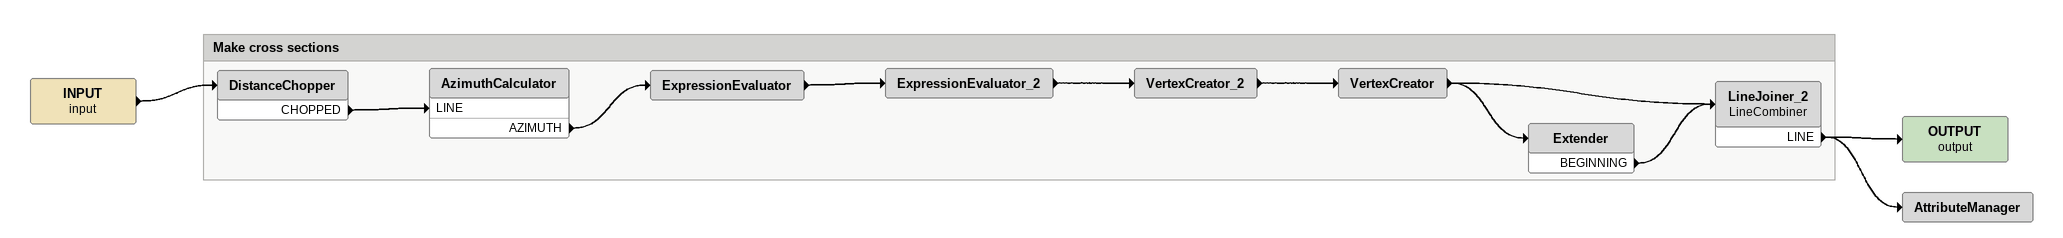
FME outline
INPUT (input)
    -> DistanceChopper
OUTPUT (output)
AttributeManager

Bookmark: Make cross sections
DistanceChopper
    CHOPPED -> AzimuthCalculator [LINE]
AzimuthCalculator
    AZIMUTH -> ExpressionEvaluator
ExpressionEvaluator
    -> ExpressionEvaluator_2
ExpressionEvaluator_2
    -> VertexCreator_2
VertexCreator_2
    -> VertexCreator
VertexCreator
    -> Extender
    -> LineJoiner_2
Extender
    BEGINNING -> LineJoiner_2
LineJoiner_2: LineCombiner
    LINE -> OUTPUT (output)
    LINE -> AttributeManager
